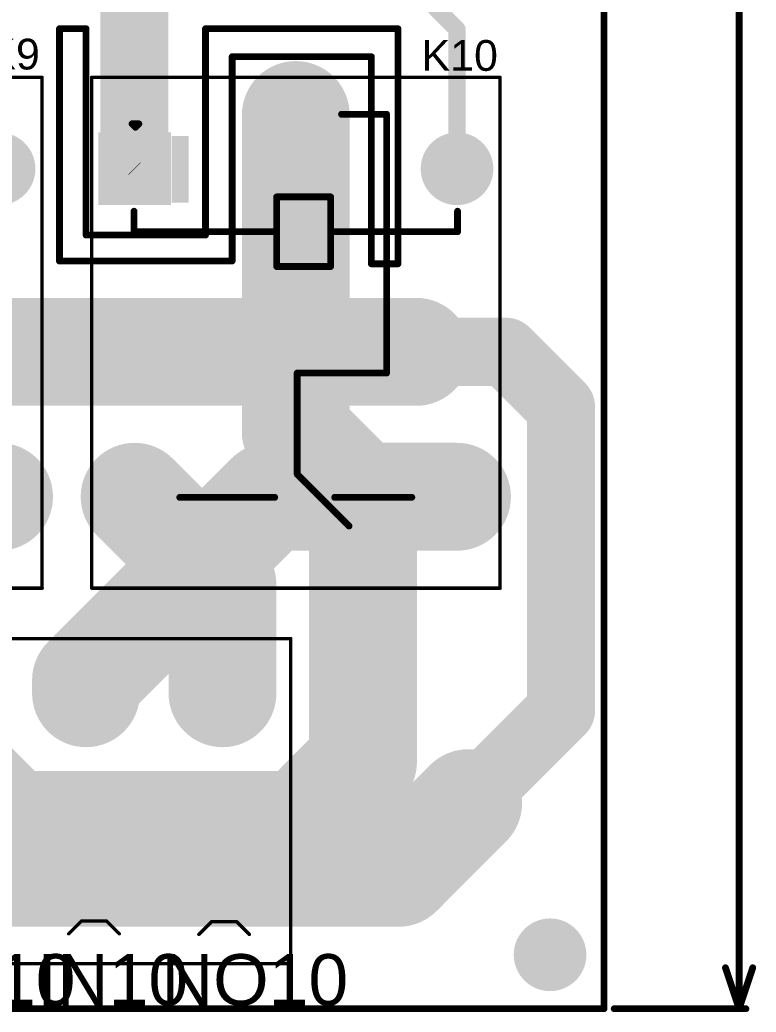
# Model space of a CAD drawing. Header units: millimetres. Extents: x -0.08 to 7.12, y -0.08 to 3.98.
# Drawn here: x 6.008 to 7.087, y -0.084 to 1.369 of the extents above; entities that cross this region are included whole.
import ezdxf

# ---------------------------------------------------------------- set-up
doc = ezdxf.new("R2010")
doc.units = ezdxf.units.MM
doc.header["$MEASUREMENT"] = 0
for name, color, linetype in [('BottomLayer', 5, 'Continuous'), ('BottomSolder', 6, 'Continuous'), ('Mechanical1', 6, 'Continuous'), ('Mechanical2', 216, 'Continuous'), ('MultiLayer', 9, 'Continuous'), ('PadHoleLayer', 156, 'Continuous'), ('TopLayer', 1, 'Continuous'), ('TopOverlay', 2, 'Continuous'), ('TopSolder', 216, 'Continuous')]:
    doc.layers.add(name, color=color, linetype=linetype)
doc.styles.add('Arial', font='', dxfattribs={"height": 0.2})
doc.styles.get('Arial').set_extended_font_data('Arial')

# ---------------------------------------------------------------- blocks, each defined once
blk = doc.blocks.new('WJ2EDGR_5_08_3P__7')
at = {"layer": 'BottomLayer'}
blk.add_hatch(color=5, dxfattribs=at).paths.add_polyline_path([(-0.06299215, 0.06299215), (0.06299215, 0.06299215), (0.06299215, -0.06299215), (-0.06299215, -0.06299215)])
h = blk.add_hatch(color=5, dxfattribs=at)
edge = h.paths.add_edge_path()
edge.add_arc((0.2, 0), 0.0629921, 0, 360)
h = blk.add_hatch(color=5, dxfattribs=at)
edge = h.paths.add_edge_path()
edge.add_arc((0.4, 0), 0.0629921, 0, 360)
at = {"layer": 'BottomSolder'}
blk.add_hatch(color=6, dxfattribs=at).paths.add_polyline_path([(-0.06699215, 0.06699215), (0.06699215, 0.06699215), (0.06699215, -0.06699215), (-0.06699215, -0.06699215)])
h = blk.add_hatch(color=6, dxfattribs=at)
edge = h.paths.add_edge_path()
edge.add_arc((0.2, 0), 0.0669921, 0, 360)
h = blk.add_hatch(color=6, dxfattribs=at)
edge = h.paths.add_edge_path()
edge.add_arc((0.4, 0), 0.0669921, 0, 360)
at = {"layer": 'MultiLayer'}
blk.add_hatch(color=9, dxfattribs=at).paths.add_polyline_path([(-0.06299215, 0.06299215), (0.06299215, 0.06299215), (0.06299215, -0.06299215), (-0.06299215, -0.06299215)])
h = blk.add_hatch(color=9, dxfattribs=at)
edge = h.paths.add_edge_path()
edge.add_arc((0.2, 0), 0.0629921, 0, 360)
h = blk.add_hatch(color=9, dxfattribs=at)
edge = h.paths.add_edge_path()
edge.add_arc((0.4, 0), 0.0629921, 0, 360)
at = {"layer": 'PadHoleLayer'}
h = blk.add_hatch(color=156, dxfattribs=at)
edge = h.paths.add_edge_path()
edge.add_arc((0, 0), 0.031496, 0, 360)
h = blk.add_hatch(color=156, dxfattribs=at)
edge = h.paths.add_edge_path()
edge.add_arc((0.2, 0), 0.031496, 0, 360)
h = blk.add_hatch(color=156, dxfattribs=at)
edge = h.paths.add_edge_path()
edge.add_arc((0.4, 0), 0.031496, 0, 360)
at = {"layer": 'TopLayer'}
blk.add_hatch(color=1, dxfattribs=at).paths.add_polyline_path([(-0.06299215, 0.06299215), (0.06299215, 0.06299215), (0.06299215, -0.06299215), (-0.06299215, -0.06299215)])
h = blk.add_hatch(color=1, dxfattribs=at)
edge = h.paths.add_edge_path()
edge.add_arc((0.2, 0), 0.0629921, 0, 360)
h = blk.add_hatch(color=1, dxfattribs=at)
edge = h.paths.add_edge_path()
edge.add_arc((0.4, 0), 0.0629921, 0, 360)
at = {"layer": 'TopSolder'}
blk.add_hatch(color=216, dxfattribs=at).paths.add_polyline_path([(-0.06699215, 0.06699215), (0.06699215, 0.06699215), (0.06699215, -0.06699215), (-0.06699215, -0.06699215)])
h = blk.add_hatch(color=216, dxfattribs=at)
edge = h.paths.add_edge_path()
edge.add_arc((0.2, 0), 0.0669921, 0, 360)
h = blk.add_hatch(color=216, dxfattribs=at)
edge = h.paths.add_edge_path()
edge.add_arc((0.4, 0), 0.0669921, 0, 360)
at = {"layer": 'TopOverlay', "const_width": 0.005}
for points in [[(-0.1, 0.0799999), (0.5, 0.08)], [(-0.1, -0.396), (-0.1, 0.08)], [(0.5, -0.396), (0.5, 0.08)], [(-0.0283274, -0.3532004), (-0.0095597, -0.3344327)], [(-0.0095597, -0.3344327), (0.0269877, -0.3344327)], [(0.0269877, -0.3344327), (0.0457554, -0.3532004)], [(0.1746726, -0.3522004), (0.1934403, -0.3334327)], [(0.1934403, -0.3334327), (0.2299877, -0.3334327)], [(0.2299877, -0.3334327), (0.2487554, -0.3522004)], [(0.3653734, -0.3532004), (0.3841411, -0.3344327)], [(0.3841411, -0.3344327), (0.4206885, -0.3344327)], [(0.4206885, -0.3344327), (0.4394562, -0.3532004)], [(-0.1, -0.3960001), (0.5, -0.396)]]:
    blk.add_lwpolyline(points, dxfattribs=at)
at = {"layer": 'TopOverlay', "const_width": 0.0025}
for points in [[(-0.10125, 0.08, 1), (-0.09875, 0.08, 1)], [(-0.10125, 0.0799999, 1), (-0.09875, 0.0799999, 1)], [(0.49875, 0.08, 1), (0.50125, 0.08, 1)], [(0.49875, 0.08, 1), (0.50125, 0.08, 1)], [(-0.0108097, -0.3344327, 1), (-0.0083097, -0.3344327, 1)], [(-0.0108097, -0.3344327, 1), (-0.0083097, -0.3344327, 1)], [(0.0257377, -0.3344327, 1), (0.0282377, -0.3344327, 1)], [(0.0257377, -0.3344327, 1), (0.0282377, -0.3344327, 1)], [(0.1921903, -0.3334327, 1), (0.1946903, -0.3334327, 1)], [(0.1921903, -0.3334327, 1), (0.1946903, -0.3334327, 1)], [(0.2287377, -0.3334327, 1), (0.2312377, -0.3334327, 1)], [(0.2287377, -0.3334327, 1), (0.2312377, -0.3334327, 1)], [(0.3828911, -0.3344327, 1), (0.3853911, -0.3344327, 1)], [(0.3828911, -0.3344327, 1), (0.3853911, -0.3344327, 1)], [(0.4194385, -0.3344327, 1), (0.4219385, -0.3344327, 1)], [(0.4194385, -0.3344327, 1), (0.4219385, -0.3344327, 1)], [(-0.0295774, -0.3532004, 1), (-0.0270774, -0.3532004, 1)], [(0.0445054, -0.3532004, 1), (0.0470054, -0.3532004, 1)], [(0.1734226, -0.3522004, 1), (0.1759226, -0.3522004, 1)], [(0.2475054, -0.3522004, 1), (0.2500054, -0.3522004, 1)], [(0.3641234, -0.3532004, 1), (0.3666234, -0.3532004, 1)], [(0.4382062, -0.3532004, 1), (0.4407062, -0.3532004, 1)], [(-0.10125, -0.396, 1), (-0.09875, -0.396, 1)], [(-0.10125, -0.3960001, 1), (-0.09875, -0.3960001, 1)], [(0.49875, -0.396, 1), (0.50125, -0.396, 1)], [(0.49875, -0.396, 1), (0.50125, -0.396, 1)]]:
    blk.add_lwpolyline(points, format="xyb", close=True, dxfattribs=at)
blk = doc.blocks.new('JQC_3FF_005_1ZS_551__75')
at = {"layer": 'BottomLayer'}
h = blk.add_hatch(color=5, dxfattribs=at)
edge = h.paths.add_edge_path()
edge.add_arc((-0.2401575, 0.2362205), 0.0492126, 0, 360)
h = blk.add_hatch(color=5, dxfattribs=at)
edge = h.paths.add_edge_path()
edge.add_arc((0.2401575, 0.2362205), 0.0492126, 0, 360)
h = blk.add_hatch(color=5, dxfattribs=at)
edge = h.paths.add_edge_path()
edge.add_arc((-0.3188977, 0), 0.0492126, 0, 360)
blk.add_hatch(color=5, dxfattribs=at).paths.add_polyline_path([(-0.1909449, -0.1870079), (-0.1909449, -0.2854331), (-0.2893701, -0.2854331), (-0.2893701, -0.1870079)])
h = blk.add_hatch(color=5, dxfattribs=at)
edge = h.paths.add_edge_path()
edge.add_arc((0.2401575, -0.2362205), 0.0492126, 0, 360)
at = {"layer": 'BottomSolder'}
h = blk.add_hatch(color=6, dxfattribs=at)
edge = h.paths.add_edge_path()
edge.add_arc((-0.2401575, 0.2362205), 0.0532126, 0, 360)
h = blk.add_hatch(color=6, dxfattribs=at)
edge = h.paths.add_edge_path()
edge.add_arc((0.2401575, 0.2362205), 0.0532126, 0, 360)
h = blk.add_hatch(color=6, dxfattribs=at)
edge = h.paths.add_edge_path()
edge.add_arc((-0.3188977, 0), 0.0532126, 0, 360)
blk.add_hatch(color=6, dxfattribs=at).paths.add_polyline_path([(-0.1869449, -0.1830079), (-0.1869449, -0.2894331), (-0.2933701, -0.2894331), (-0.2933701, -0.1830079)])
h = blk.add_hatch(color=6, dxfattribs=at)
edge = h.paths.add_edge_path()
edge.add_arc((0.2401575, -0.2362205), 0.0532126, 0, 360)
at = {"layer": 'MultiLayer'}
h = blk.add_hatch(color=9, dxfattribs=at)
edge = h.paths.add_edge_path()
edge.add_arc((-0.2401575, 0.2362205), 0.0492126, 0, 360)
h = blk.add_hatch(color=9, dxfattribs=at)
edge = h.paths.add_edge_path()
edge.add_arc((0.2401575, 0.2362205), 0.0492126, 0, 360)
h = blk.add_hatch(color=9, dxfattribs=at)
edge = h.paths.add_edge_path()
edge.add_arc((-0.3188977, 0), 0.0492126, 0, 360)
blk.add_hatch(color=9, dxfattribs=at).paths.add_polyline_path([(-0.1909449, -0.1870079), (-0.1909449, -0.2854331), (-0.2893701, -0.2854331), (-0.2893701, -0.1870079)])
h = blk.add_hatch(color=9, dxfattribs=at)
edge = h.paths.add_edge_path()
edge.add_arc((0.2401575, -0.2362205), 0.0492126, 0, 360)
at = {"layer": 'PadHoleLayer'}
h = blk.add_hatch(color=156, dxfattribs=at)
edge = h.paths.add_edge_path()
edge.add_arc((-0.2401575, 0.2362205), 0.0259842, 0, 360)
h = blk.add_hatch(color=156, dxfattribs=at)
edge = h.paths.add_edge_path()
edge.add_arc((0.2401575, 0.2362205), 0.0259842, 0, 360)
h = blk.add_hatch(color=156, dxfattribs=at)
edge = h.paths.add_edge_path()
edge.add_arc((-0.3188977, 0), 0.0259842, 0, 360)
h = blk.add_hatch(color=156, dxfattribs=at)
edge = h.paths.add_edge_path()
edge.add_arc((-0.2401575, -0.2362205), 0.0259842, 0, 360)
h = blk.add_hatch(color=156, dxfattribs=at)
edge = h.paths.add_edge_path()
edge.add_arc((0.2401575, -0.2362205), 0.0259842, 0, 360)
at = {"layer": 'TopLayer'}
h = blk.add_hatch(color=1, dxfattribs=at)
edge = h.paths.add_edge_path()
edge.add_arc((-0.2401575, 0.2362205), 0.0492126, 0, 360)
h = blk.add_hatch(color=1, dxfattribs=at)
edge = h.paths.add_edge_path()
edge.add_arc((0.2401575, 0.2362205), 0.0492126, 0, 360)
h = blk.add_hatch(color=1, dxfattribs=at)
edge = h.paths.add_edge_path()
edge.add_arc((-0.3188977, 0), 0.0492126, 0, 360)
blk.add_hatch(color=1, dxfattribs=at).paths.add_polyline_path([(-0.1909449, -0.1870079), (-0.1909449, -0.2854331), (-0.2893701, -0.2854331), (-0.2893701, -0.1870079)])
h = blk.add_hatch(color=1, dxfattribs=at)
edge = h.paths.add_edge_path()
edge.add_arc((0.2401575, -0.2362205), 0.0492126, 0, 360)
at = {"layer": 'TopOverlay'}
blk.add_hatch(color=2, dxfattribs=at).paths.add_polyline_path([(-0.1903842, -0.1820398), (-0.1903842, -0.1570398), (-0.2883842, -0.1570398), (-0.2883842, -0.1820398)])
at = {"layer": 'TopSolder'}
h = blk.add_hatch(color=216, dxfattribs=at)
edge = h.paths.add_edge_path()
edge.add_arc((-0.2401575, 0.2362205), 0.0532126, 0, 360)
h = blk.add_hatch(color=216, dxfattribs=at)
edge = h.paths.add_edge_path()
edge.add_arc((0.2401575, 0.2362205), 0.0532126, 0, 360)
h = blk.add_hatch(color=216, dxfattribs=at)
edge = h.paths.add_edge_path()
edge.add_arc((-0.3188977, 0), 0.0532126, 0, 360)
blk.add_hatch(color=216, dxfattribs=at).paths.add_polyline_path([(-0.1869449, -0.1830079), (-0.1869449, -0.2894331), (-0.2933701, -0.2894331), (-0.2933701, -0.1830079)])
h = blk.add_hatch(color=216, dxfattribs=at)
edge = h.paths.add_edge_path()
edge.add_arc((0.2401575, -0.2362205), 0.0532126, 0, 360)
at = {"layer": 'TopOverlay'}
for points, const_width in [([(-0.3740158, -0.2992126), (-0.3740158, 0.2992126)], 0.005), ([(0.3740157, 0.2992126), (-0.3740158, 0.2992126)], 0.005), ([(0.3740157, -0.2990157), (0.3740157, 0.2994095)], 0.005), ([(-0.148, 0.237), (-0.178, 0.237)], 0.01), ([(-0.148, 0.051), (-0.148, 0.237)], 0.01), ([(0.241, 0.057), (0.241, 0.17)], 0.01), ([(-0.32, 0.067), (-0.32, 0.133)], 0.01), ([(0.059, 0.133), (-0.32, 0.133)], 0.01), ([(0.059, 0.002), (0.059, 0.133)], 0.01), ([(0.207, 0.002), (0.283, 0.078)], 0.01), ([(-0.148, 0.051), (-0.199, 0.051)], 0.01), ([(-0.199, -0.028), (-0.199, 0.051)], 0.01), ([(-0.097, 0.051), (-0.148, 0.051)], 0.01), ([(-0.097, -0.028), (-0.097, 0.051)], 0.01), ([(0.207, 0.002), (0.059, 0.002)], 0.01), ([(-0.148, -0.028), (-0.199, -0.028)], 0.01), ([(-0.148, -0.237), (-0.148, -0.028)], 0.01), ([(-0.097, -0.028), (-0.148, -0.028)], 0.01), ([(0.241, -0.17), (0.241, -0.031)], 0.01), ([(-0.301, -0.235), (-0.306, -0.23)], 0.01), ([(-0.306, -0.24), (-0.306, -0.23)], 0.01), ([(-0.306, -0.24), (-0.301, -0.235)], 0.01), ([(-0.148, -0.237), (-0.178, -0.237)], 0.01), ([(-0.148, -0.237), (-0.178, -0.237)], 0.01), ([(0.3740157, -0.2990157), (-0.3740158, -0.2990157)], 0.005)]:
    blk.add_lwpolyline(points, dxfattribs=dict(at, const_width=const_width))
for points, const_width in [([(-0.3752658, 0.2992126, 1), (-0.3727658, 0.2992126, 1)], 0.0025), ([(-0.3752658, 0.2992126, 1), (-0.3727658, 0.2992126, 1)], 0.0025), ([(0.3727657, 0.2994095, 1), (0.3752657, 0.2994095, 1)], 0.0025), ([(0.3727657, 0.2992126, 1), (0.3752657, 0.2992126, 1)], 0.0025), ([(-0.1805, 0.237, 1), (-0.1755, 0.237, 1)], 0.005), ([(-0.1505, 0.237, 1), (-0.1455, 0.237, 1)], 0.005), ([(-0.1505, 0.237, 1), (-0.1455, 0.237, 1)], 0.005), ([(0.2385, 0.17, 1), (0.2435, 0.17, 1)], 0.005), ([(-0.3225, 0.133, 1), (-0.3175, 0.133, 1)], 0.005), ([(-0.3225, 0.133, 1), (-0.3175, 0.133, 1)], 0.005), ([(0.0565, 0.133, 1), (0.0615, 0.133, 1)], 0.005), ([(0.0565, 0.133, 1), (0.0615, 0.133, 1)], 0.005), ([(0.2805, 0.078, 1), (0.2855, 0.078, 1)], 0.005), ([(-0.3225, 0.067, 1), (-0.3175, 0.067, 1)], 0.005), ([(0.2385, 0.057, 1), (0.2435, 0.057, 1)], 0.005), ([(-0.2015, 0.051, 1), (-0.1965, 0.051, 1)], 0.005), ([(-0.2015, 0.051, 1), (-0.1965, 0.051, 1)], 0.005), ([(-0.1505, 0.051, 1), (-0.1455, 0.051, 1)], 0.005), ([(-0.1505, 0.051, 1), (-0.1455, 0.051, 1)], 0.005), ([(-0.1505, 0.051, 1), (-0.1455, 0.051, 1)], 0.005), ([(-0.0995, 0.051, 1), (-0.0945, 0.051, 1)], 0.005), ([(-0.0995, 0.051, 1), (-0.0945, 0.051, 1)], 0.005), ([(0.0565, 0.002, 1), (0.0615, 0.002, 1)], 0.005), ([(0.0565, 0.002, 1), (0.0615, 0.002, 1)], 0.005), ([(0.2045, 0.002, 1), (0.2095, 0.002, 1)], 0.005), ([(0.2045, 0.002, 1), (0.2095, 0.002, 1)], 0.005), ([(-0.2015, -0.028, 1), (-0.1965, -0.028, 1)], 0.005), ([(-0.2015, -0.028, 1), (-0.1965, -0.028, 1)], 0.005), ([(-0.1505, -0.028, 1), (-0.1455, -0.028, 1)], 0.005), ([(-0.1505, -0.028, 1), (-0.1455, -0.028, 1)], 0.005), ([(-0.1505, -0.028, 1), (-0.1455, -0.028, 1)], 0.005), ([(-0.0995, -0.028, 1), (-0.0945, -0.028, 1)], 0.005), ([(-0.0995, -0.028, 1), (-0.0945, -0.028, 1)], 0.005), ([(0.2385, -0.031, 1), (0.2435, -0.031, 1)], 0.005), ([(0.2385, -0.17, 1), (0.2435, -0.17, 1)], 0.005), ([(-0.3085, -0.23, 1), (-0.3035, -0.23, 1)], 0.005), ([(-0.3085, -0.23, 1), (-0.3035, -0.23, 1)], 0.005), ([(-0.3035, -0.235, 1), (-0.2985, -0.235, 1)], 0.005), ([(-0.3035, -0.235, 1), (-0.2985, -0.235, 1)], 0.005), ([(-0.1805, -0.237, 1), (-0.1755, -0.237, 1)], 0.005), ([(-0.1805, -0.237, 1), (-0.1755, -0.237, 1)], 0.005), ([(-0.1505, -0.237, 1), (-0.1455, -0.237, 1)], 0.005), ([(-0.1505, -0.237, 1), (-0.1455, -0.237, 1)], 0.005), ([(-0.1505, -0.237, 1), (-0.1455, -0.237, 1)], 0.005), ([(-0.3085, -0.24, 1), (-0.3035, -0.24, 1)], 0.005), ([(-0.3085, -0.24, 1), (-0.3035, -0.24, 1)], 0.005), ([(-0.3752658, -0.2990157, 1), (-0.3727658, -0.2990157, 1)], 0.0025), ([(-0.3752658, -0.2992126, 1), (-0.3727658, -0.2992126, 1)], 0.0025), ([(0.3727657, -0.2990157, 1), (0.3752657, -0.2990157, 1)], 0.0025), ([(0.3727657, -0.2990157, 1), (0.3752657, -0.2990157, 1)], 0.0025)]:
    blk.add_lwpolyline(points, format="xyb", close=True, dxfattribs=dict(at, const_width=const_width))
blk = doc.blocks.new('JQC_3FF_005_1ZS_551__76')
at = {"layer": 'BottomLayer'}
h = blk.add_hatch(color=5, dxfattribs=at)
edge = h.paths.add_edge_path()
edge.add_arc((-0.2401575, 0.2362205), 0.0492126, 0, 360)
h = blk.add_hatch(color=5, dxfattribs=at)
edge = h.paths.add_edge_path()
edge.add_arc((0.2401575, 0.2362205), 0.0492126, 0, 360)
h = blk.add_hatch(color=5, dxfattribs=at)
edge = h.paths.add_edge_path()
edge.add_arc((-0.3188977, 0), 0.0492126, 0, 360)
blk.add_hatch(color=5, dxfattribs=at).paths.add_polyline_path([(-0.1909449, -0.1870079), (-0.1909449, -0.2854331), (-0.2893701, -0.2854331), (-0.2893701, -0.1870079)])
h = blk.add_hatch(color=5, dxfattribs=at)
edge = h.paths.add_edge_path()
edge.add_arc((0.2401575, -0.2362205), 0.0492126, 0, 360)
at = {"layer": 'BottomSolder'}
h = blk.add_hatch(color=6, dxfattribs=at)
edge = h.paths.add_edge_path()
edge.add_arc((-0.2401575, 0.2362205), 0.0532126, 0, 360)
h = blk.add_hatch(color=6, dxfattribs=at)
edge = h.paths.add_edge_path()
edge.add_arc((0.2401575, 0.2362205), 0.0532126, 0, 360)
h = blk.add_hatch(color=6, dxfattribs=at)
edge = h.paths.add_edge_path()
edge.add_arc((-0.3188977, 0), 0.0532126, 0, 360)
blk.add_hatch(color=6, dxfattribs=at).paths.add_polyline_path([(-0.1869449, -0.1830079), (-0.1869449, -0.2894331), (-0.2933701, -0.2894331), (-0.2933701, -0.1830079)])
h = blk.add_hatch(color=6, dxfattribs=at)
edge = h.paths.add_edge_path()
edge.add_arc((0.2401575, -0.2362205), 0.0532126, 0, 360)
at = {"layer": 'MultiLayer'}
h = blk.add_hatch(color=9, dxfattribs=at)
edge = h.paths.add_edge_path()
edge.add_arc((-0.2401575, 0.2362205), 0.0492126, 0, 360)
h = blk.add_hatch(color=9, dxfattribs=at)
edge = h.paths.add_edge_path()
edge.add_arc((0.2401575, 0.2362205), 0.0492126, 0, 360)
h = blk.add_hatch(color=9, dxfattribs=at)
edge = h.paths.add_edge_path()
edge.add_arc((-0.3188977, 0), 0.0492126, 0, 360)
blk.add_hatch(color=9, dxfattribs=at).paths.add_polyline_path([(-0.1909449, -0.1870079), (-0.1909449, -0.2854331), (-0.2893701, -0.2854331), (-0.2893701, -0.1870079)])
h = blk.add_hatch(color=9, dxfattribs=at)
edge = h.paths.add_edge_path()
edge.add_arc((0.2401575, -0.2362205), 0.0492126, 0, 360)
at = {"layer": 'PadHoleLayer'}
h = blk.add_hatch(color=156, dxfattribs=at)
edge = h.paths.add_edge_path()
edge.add_arc((-0.2401575, 0.2362205), 0.0259842, 0, 360)
h = blk.add_hatch(color=156, dxfattribs=at)
edge = h.paths.add_edge_path()
edge.add_arc((0.2401575, 0.2362205), 0.0259842, 0, 360)
h = blk.add_hatch(color=156, dxfattribs=at)
edge = h.paths.add_edge_path()
edge.add_arc((-0.3188977, 0), 0.0259842, 0, 360)
h = blk.add_hatch(color=156, dxfattribs=at)
edge = h.paths.add_edge_path()
edge.add_arc((-0.2401575, -0.2362205), 0.0259842, 0, 360)
h = blk.add_hatch(color=156, dxfattribs=at)
edge = h.paths.add_edge_path()
edge.add_arc((0.2401575, -0.2362205), 0.0259842, 0, 360)
at = {"layer": 'TopLayer'}
h = blk.add_hatch(color=1, dxfattribs=at)
edge = h.paths.add_edge_path()
edge.add_arc((-0.2401575, 0.2362205), 0.0492126, 0, 360)
h = blk.add_hatch(color=1, dxfattribs=at)
edge = h.paths.add_edge_path()
edge.add_arc((0.2401575, 0.2362205), 0.0492126, 0, 360)
h = blk.add_hatch(color=1, dxfattribs=at)
edge = h.paths.add_edge_path()
edge.add_arc((-0.3188977, 0), 0.0492126, 0, 360)
blk.add_hatch(color=1, dxfattribs=at).paths.add_polyline_path([(-0.1909449, -0.1870079), (-0.1909449, -0.2854331), (-0.2893701, -0.2854331), (-0.2893701, -0.1870079)])
h = blk.add_hatch(color=1, dxfattribs=at)
edge = h.paths.add_edge_path()
edge.add_arc((0.2401575, -0.2362205), 0.0492126, 0, 360)
at = {"layer": 'TopOverlay'}
blk.add_hatch(color=2, dxfattribs=at).paths.add_polyline_path([(-0.1903788, -0.1820628), (-0.1903788, -0.1570628), (-0.2883788, -0.1570628), (-0.2883788, -0.1820628)])
at = {"layer": 'TopSolder'}
h = blk.add_hatch(color=216, dxfattribs=at)
edge = h.paths.add_edge_path()
edge.add_arc((-0.2401575, 0.2362205), 0.0532126, 0, 360)
h = blk.add_hatch(color=216, dxfattribs=at)
edge = h.paths.add_edge_path()
edge.add_arc((0.2401575, 0.2362205), 0.0532126, 0, 360)
h = blk.add_hatch(color=216, dxfattribs=at)
edge = h.paths.add_edge_path()
edge.add_arc((-0.3188977, 0), 0.0532126, 0, 360)
blk.add_hatch(color=216, dxfattribs=at).paths.add_polyline_path([(-0.1869449, -0.1830079), (-0.1869449, -0.2894331), (-0.2933701, -0.2894331), (-0.2933701, -0.1830079)])
h = blk.add_hatch(color=216, dxfattribs=at)
edge = h.paths.add_edge_path()
edge.add_arc((0.2401575, -0.2362205), 0.0532126, 0, 360)
at = {"layer": 'TopOverlay'}
for points, const_width in [([(0.3740157, 0.2992126), (-0.3740158, 0.2992126)], 0.005), ([(-0.3740158, -0.2992126), (-0.3740158, 0.2992126)], 0.005), ([(0.3740157, -0.2990157), (0.3740157, 0.2994095)], 0.005), ([(-0.148, 0.237), (-0.178, 0.237)], 0.01), ([(-0.148, 0.051), (-0.148, 0.237)], 0.01), ([(0.241, 0.057), (0.241, 0.17)], 0.01), ([(0.059, 0.133), (-0.32, 0.133)], 0.01), ([(-0.32, 0.067), (-0.32, 0.133)], 0.01), ([(0.059, 0.002), (0.059, 0.133)], 0.01), ([(0.207, 0.002), (0.283, 0.078)], 0.01), ([(-0.199, -0.028), (-0.199, 0.051)], 0.01), ([(-0.148, 0.051), (-0.199, 0.051)], 0.01), ([(-0.097, 0.051), (-0.148, 0.051)], 0.01), ([(-0.097, -0.028), (-0.097, 0.051)], 0.01), ([(0.207, 0.002), (0.059, 0.002)], 0.01), ([(-0.148, -0.028), (-0.199, -0.028)], 0.01), ([(-0.097, -0.028), (-0.148, -0.028)], 0.01), ([(-0.148, -0.237), (-0.148, -0.028)], 0.01), ([(0.241, -0.17), (0.241, -0.031)], 0.01), ([(-0.306, -0.24), (-0.306, -0.23)], 0.01), ([(-0.301, -0.235), (-0.306, -0.23)], 0.01), ([(-0.306, -0.24), (-0.301, -0.235)], 0.01), ([(-0.148, -0.237), (-0.178, -0.237)], 0.01), ([(-0.148, -0.237), (-0.178, -0.237)], 0.01), ([(0.3740157, -0.2990157), (-0.3740158, -0.2990157)], 0.005)]:
    blk.add_lwpolyline(points, dxfattribs=dict(at, const_width=const_width))
for points, const_width in [([(-0.3752658, 0.2992126, 1), (-0.3727658, 0.2992126, 1)], 0.0025), ([(-0.3752658, 0.2992126, 1), (-0.3727658, 0.2992126, 1)], 0.0025), ([(0.3727657, 0.2994095, 1), (0.3752657, 0.2994095, 1)], 0.0025), ([(0.3727657, 0.2992126, 1), (0.3752657, 0.2992126, 1)], 0.0025), ([(-0.1805, 0.237, 1), (-0.1755, 0.237, 1)], 0.005), ([(-0.1505, 0.237, 1), (-0.1455, 0.237, 1)], 0.005), ([(-0.1505, 0.237, 1), (-0.1455, 0.237, 1)], 0.005), ([(0.2385, 0.17, 1), (0.2435, 0.17, 1)], 0.005), ([(-0.3225, 0.133, 1), (-0.3175, 0.133, 1)], 0.005), ([(-0.3225, 0.133, 1), (-0.3175, 0.133, 1)], 0.005), ([(0.0565, 0.133, 1), (0.0615, 0.133, 1)], 0.005), ([(0.0565, 0.133, 1), (0.0615, 0.133, 1)], 0.005), ([(0.2805, 0.078, 1), (0.2855, 0.078, 1)], 0.005), ([(-0.3225, 0.067, 1), (-0.3175, 0.067, 1)], 0.005), ([(0.2385, 0.057, 1), (0.2435, 0.057, 1)], 0.005), ([(-0.2015, 0.051, 1), (-0.1965, 0.051, 1)], 0.005), ([(-0.2015, 0.051, 1), (-0.1965, 0.051, 1)], 0.005), ([(-0.1505, 0.051, 1), (-0.1455, 0.051, 1)], 0.005), ([(-0.1505, 0.051, 1), (-0.1455, 0.051, 1)], 0.005), ([(-0.1505, 0.051, 1), (-0.1455, 0.051, 1)], 0.005), ([(-0.0995, 0.051, 1), (-0.0945, 0.051, 1)], 0.005), ([(-0.0995, 0.051, 1), (-0.0945, 0.051, 1)], 0.005), ([(0.0565, 0.002, 1), (0.0615, 0.002, 1)], 0.005), ([(0.0565, 0.002, 1), (0.0615, 0.002, 1)], 0.005), ([(0.2045, 0.002, 1), (0.2095, 0.002, 1)], 0.005), ([(0.2045, 0.002, 1), (0.2095, 0.002, 1)], 0.005), ([(-0.2015, -0.028, 1), (-0.1965, -0.028, 1)], 0.005), ([(-0.2015, -0.028, 1), (-0.1965, -0.028, 1)], 0.005), ([(-0.1505, -0.028, 1), (-0.1455, -0.028, 1)], 0.005), ([(-0.1505, -0.028, 1), (-0.1455, -0.028, 1)], 0.005), ([(-0.1505, -0.028, 1), (-0.1455, -0.028, 1)], 0.005), ([(-0.0995, -0.028, 1), (-0.0945, -0.028, 1)], 0.005), ([(-0.0995, -0.028, 1), (-0.0945, -0.028, 1)], 0.005), ([(0.2385, -0.031, 1), (0.2435, -0.031, 1)], 0.005), ([(0.2385, -0.17, 1), (0.2435, -0.17, 1)], 0.005), ([(-0.3085, -0.23, 1), (-0.3035, -0.23, 1)], 0.005), ([(-0.3085, -0.23, 1), (-0.3035, -0.23, 1)], 0.005), ([(-0.3035, -0.235, 1), (-0.2985, -0.235, 1)], 0.005), ([(-0.3035, -0.235, 1), (-0.2985, -0.235, 1)], 0.005), ([(-0.1805, -0.237, 1), (-0.1755, -0.237, 1)], 0.005), ([(-0.1805, -0.237, 1), (-0.1755, -0.237, 1)], 0.005), ([(-0.1505, -0.237, 1), (-0.1455, -0.237, 1)], 0.005), ([(-0.1505, -0.237, 1), (-0.1455, -0.237, 1)], 0.005), ([(-0.1505, -0.237, 1), (-0.1455, -0.237, 1)], 0.005), ([(-0.3085, -0.24, 1), (-0.3035, -0.24, 1)], 0.005), ([(-0.3085, -0.24, 1), (-0.3035, -0.24, 1)], 0.005), ([(-0.3752658, -0.2990157, 1), (-0.3727658, -0.2990157, 1)], 0.0025), ([(-0.3752658, -0.2992126, 1), (-0.3727658, -0.2992126, 1)], 0.0025), ([(0.3727657, -0.2990157, 1), (0.3752657, -0.2990157, 1)], 0.0025), ([(0.3727657, -0.2990157, 1), (0.3752657, -0.2990157, 1)], 0.0025)]:
    blk.add_lwpolyline(points, format="xyb", close=True, dxfattribs=dict(at, const_width=const_width))

msp = doc.modelspace()

# ---------------------------------------------------------------- hatches: boundary and pattern name
at = {"layer": 'BottomLayer'}
h = msp.add_hatch(color=5, dxfattribs=at)
edge = h.paths.add_edge_path()
edge.add_arc((6.785, 0), 0.0492126, 0, 360)
at = {"layer": 'BottomSolder'}
h = msp.add_hatch(color=6, dxfattribs=at)
edge = h.paths.add_edge_path()
edge.add_arc((6.785, 0), 0.0532126, 0, 360)
at = {"layer": 'MultiLayer'}
h = msp.add_hatch(color=9, dxfattribs=at)
edge = h.paths.add_edge_path()
edge.add_arc((6.785, 0), 0.0492126, 0, 360)
at = {"layer": 'PadHoleLayer'}
h = msp.add_hatch(color=156, dxfattribs=at)
edge = h.paths.add_edge_path()
edge.add_arc((6.785, 0), 0.0413386, 0, 360)
at = {"layer": 'TopLayer'}
h = msp.add_hatch(color=1, dxfattribs=at)
edge = h.paths.add_edge_path()
edge.add_arc((6.785, 0), 0.0492126, 0, 360)
at = {"layer": 'TopSolder'}
h = msp.add_hatch(color=216, dxfattribs=at)
edge = h.paths.add_edge_path()
edge.add_arc((6.785, 0), 0.0532126, 0, 360)

# ---------------------------------------------------------------- linework, layer by layer
at = {"layer": 'BottomLayer'}
for points, const_width in [([(6.1654917, 1.8385083), (6.6486801, 1.3553199)], 0.025), ([(6.6486801, 1.1510552), (6.6486801, 1.3553199)], 0.025), ([(5.8240001, 0.883), (6.589, 0.883)], 0.158), ([(6.589, 0.883), (6.72, 0.883)], 0.1), ([(6.72, 0.883), (6.801, 0.802)], 0.1), ([(6.801, 0.358), (6.801, 0.802)], 0.1), ([(5.7845283, 0.6707402), (5.9776636, 0.6707402)], 0.158), ([(6.1049997, 0.4019997), (6.3737402, 0.6707402)], 0.158), ([(6.3737402, 0.6707402), (6.6486801, 0.6707402)], 0.158), ([(6.1049997, 0.383), (6.1049997, 0.4019997)], 0.158), ([(6.665, 0.222), (6.801, 0.358)], 0.1), ([(6.563, 0.12), (6.665, 0.222)], 0.158), ([(5.402, 0.12), (6.563, 0.12)], 0.158)]:
    msp.add_lwpolyline(points, dxfattribs=dict(at, const_width=const_width))
for points, const_width in [([(6.6424301, 1.3553199, 1), (6.6549301, 1.3553199, 1)], 0.0125), ([(6.6424301, 1.3553199, 1), (6.6549301, 1.3553199, 1)], 0.0125), ([(6.6424301, 1.1510552, 1), (6.6549301, 1.1510552, 1)], 0.0125), ([(6.5495, 0.883, 1), (6.6285, 0.883, 1)], 0.079), ([(6.564, 0.883, 1), (6.614, 0.883, 1)], 0.05), ([(6.695, 0.883, 1), (6.745, 0.883, 1)], 0.05), ([(6.695, 0.883, 1), (6.745, 0.883, 1)], 0.05), ([(6.776, 0.802, 1), (6.826, 0.802, 1)], 0.05), ([(6.776, 0.802, 1), (6.826, 0.802, 1)], 0.05), ([(5.9381636, 0.6707402, 1), (6.0171636, 0.6707402, 1)], 0.079), ([(6.3342402, 0.6707402, 1), (6.4132402, 0.6707402, 1)], 0.079), ([(6.3342402, 0.6707402, 1), (6.4132402, 0.6707402, 1)], 0.079), ([(6.6091801, 0.6707402, 1), (6.6881801, 0.6707402, 1)], 0.079), ([(6.0654997, 0.4019997, 1), (6.1444997, 0.4019997, 1)], 0.079), ([(6.0654997, 0.4019997, 1), (6.1444997, 0.4019997, 1)], 0.079), ([(6.0654997, 0.383, 1), (6.1444997, 0.383, 1)], 0.079), ([(6.776, 0.358, 1), (6.826, 0.358, 1)], 0.05), ([(6.776, 0.358, 1), (6.826, 0.358, 1)], 0.05), ([(6.6255, 0.222, 1), (6.7045, 0.222, 1)], 0.079), ([(6.64, 0.222, 1), (6.69, 0.222, 1)], 0.05), ([(6.5235, 0.12, 1), (6.6025, 0.12, 1)], 0.079), ([(6.5235, 0.12, 1), (6.6025, 0.12, 1)], 0.079)]:
    msp.add_lwpolyline(points, format="xyb", close=True, dxfattribs=dict(at, const_width=const_width))
at = {"layer": 'Mechanical1', "const_width": 0.01}
for points in [[(7.062, -0.079), (7.062, 1.5745874)], [(7.042, -0.019), (7.062, -0.079)], [(7.062, -0.079), (7.082, -0.019)], [(6.879, -0.079), (7.072, -0.079)]]:
    msp.add_lwpolyline(points, dxfattribs=at)
at = {"layer": 'Mechanical1', "const_width": 0.005}
for points in [[(7.0395, -0.019, 1), (7.0445, -0.019, 1)], [(7.0795, -0.019, 1), (7.0845, -0.019, 1)], [(6.8765, -0.079, 1), (6.8815, -0.079, 1)], [(7.0595, -0.079, 1), (7.0645, -0.079, 1)], [(7.0595, -0.079, 1), (7.0645, -0.079, 1)], [(7.0595, -0.079, 1), (7.0645, -0.079, 1)], [(7.0695, -0.079, 1), (7.0745, -0.079, 1)]]:
    msp.add_lwpolyline(points, format="xyb", close=True, dxfattribs=at)
at = {"layer": 'Mechanical2', "const_width": 0.01}
for points in [[(6.8639997, 3.832), (6.864, -0.079)], [(6.0661485, 1.016), (6.0661485, 1.3561421)], [(6.0661485, 1.3561421), (6.1051485, 1.3561421)], [(6.1051485, 1.055), (6.1051485, 1.3561421)], [(6.2801485, 1.3561421), (6.5621485, 1.3561421)], [(6.2801485, 1.054), (6.2801485, 1.3541421)], [(6.5621485, 1.0118579), (6.5621485, 1.353)], [(6.3191485, 1.3151421), (6.5231485, 1.3151421)], [(6.3191485, 1.016), (6.3191485, 1.3131421)], [(6.5231485, 1.0118579), (6.5231485, 1.315)], [(6.1051485, 1.054), (6.2801485, 1.054)], [(6.0661485, 1.016), (6.3191485, 1.016)], [(6.5231485, 1.0118579), (6.5621485, 1.0118579)], [(-0.079, -0.079), (6.864, -0.079)]]:
    msp.add_lwpolyline(points, dxfattribs=at)
at = {"layer": 'Mechanical2', "const_width": 0.005}
for points in [[(6.0636485, 1.3561421, 1), (6.0686485, 1.3561421, 1)], [(6.0636485, 1.3561421, 1), (6.0686485, 1.3561421, 1)], [(6.1026485, 1.3561421, 1), (6.1076485, 1.3561421, 1)], [(6.1026485, 1.3561421, 1), (6.1076485, 1.3561421, 1)], [(6.2776485, 1.3561421, 1), (6.2826485, 1.3561421, 1)], [(6.2776485, 1.3541421, 1), (6.2826485, 1.3541421, 1)], [(6.5596485, 1.3561421, 1), (6.5646485, 1.3561421, 1)], [(6.5596485, 1.353, 1), (6.5646485, 1.353, 1)], [(6.3166485, 1.3151421, 1), (6.3216485, 1.3151421, 1)], [(6.3166485, 1.3131421, 1), (6.3216485, 1.3131421, 1)], [(6.5206485, 1.3151421, 1), (6.5256485, 1.3151421, 1)], [(6.5206485, 1.315, 1), (6.5256485, 1.315, 1)], [(6.1026485, 1.055, 1), (6.1076485, 1.055, 1)], [(6.1026485, 1.054, 1), (6.1076485, 1.054, 1)], [(6.2776485, 1.054, 1), (6.2826485, 1.054, 1)], [(6.2776485, 1.054, 1), (6.2826485, 1.054, 1)], [(6.0636485, 1.016, 1), (6.0686485, 1.016, 1)], [(6.0636485, 1.016, 1), (6.0686485, 1.016, 1)], [(6.3166485, 1.016, 1), (6.3216485, 1.016, 1)], [(6.3166485, 1.016, 1), (6.3216485, 1.016, 1)], [(6.5206485, 1.0118579, 1), (6.5256485, 1.0118579, 1)], [(6.5206485, 1.0118579, 1), (6.5256485, 1.0118579, 1)], [(6.5596485, 1.0118579, 1), (6.5646485, 1.0118579, 1)], [(6.5596485, 1.0118579, 1), (6.5646485, 1.0118579, 1)], [(6.8615, -0.079, 1), (6.8665, -0.079, 1)], [(6.8615, -0.079, 1), (6.8665, -0.079, 1)]]:
    msp.add_lwpolyline(points, format="xyb", close=True, dxfattribs=at)
at = {"layer": 'MultiLayer'}
for p, q in [((6.0661485, 1.016), (6.0661485, 1.3561421)), ((6.0661485, 1.3561421), (6.1051485, 1.3561421)), ((6.1051485, 1.3561421), (6.1051485, 1.054)), ((6.2801485, 1.054), (6.2801485, 1.3561421)), ((6.2801485, 1.3561421), (6.5621485, 1.3561421)), ((6.5621485, 1.3561421), (6.5621485, 1.0118579)), ((6.5231485, 1.3151421), (6.3191485, 1.3151421)), ((6.3191485, 1.3151421), (6.3191485, 1.016)), ((6.5231485, 1.0118579), (6.5231485, 1.3151421)), ((6.1051485, 1.054), (6.2801485, 1.054)), ((6.3191485, 1.016), (6.0661485, 1.016)), ((6.5621485, 1.0118579), (6.5231485, 1.0118579))]:
    msp.add_line(p, q, dxfattribs=at)
at = {"layer": 'TopLayer'}
for points, const_width in [([(6.1758124, 1.1514819), (6.1758124, 1.4764266)], 0.1), ([(6.4124596, 0.7655404), (6.4124596, 1.2297954)], 0.158), ([(6.1762391, 1.1510552), (6.1788124, 1.1536285)], 0.05), ([(6.1758124, 1.1506285), (6.1758124, 1.1514819)], 0.05), ([(6.1733858, 1.1539085), (6.1758124, 1.1514819)], 0.025), ([(6.1758124, 1.1514819), (6.1762391, 1.1510552)], 0.025), ([(6.4124596, 0.7655404), (6.511, 0.667)], 0.158), ([(6.1762392, 0.6707402), (6.3049997, 0.5419797)], 0.158), ([(6.511, 0.2825543), (6.511, 0.667)], 0.158), ([(6.1762391, 0.6707402), (6.1762392, 0.6707402)], 0.135), ([(6.3049997, 0.383), (6.3049997, 0.5419797)], 0.158), ([(5.9049997, 0.2825543), (5.997554, 0.19)], 0.158), ([(6.4184457, 0.19), (6.511, 0.2825543)], 0.158), ([(5.997554, 0.19), (6.4184457, 0.19)], 0.158)]:
    msp.add_lwpolyline(points, dxfattribs=dict(at, const_width=const_width))
for points, const_width in [([(6.3729596, 1.2297954, 1), (6.4519596, 1.2297954, 1)], 0.079), ([(6.1508124, 1.1514819, 1), (6.2008124, 1.1514819, 1)], 0.05), ([(6.1663124, 1.1536285, 1), (6.1913124, 1.1536285, 1)], 0.025), ([(6.1633124, 1.1514819, 1), (6.1883124, 1.1514819, 1)], 0.025), ([(6.1633124, 1.1506285, 1), (6.1883124, 1.1506285, 1)], 0.025), ([(6.1637391, 1.1510552, 1), (6.1887391, 1.1510552, 1)], 0.025), ([(6.1671358, 1.1539085, 1), (6.1796358, 1.1539085, 1)], 0.0125), ([(6.1695624, 1.1514819, 1), (6.1820624, 1.1514819, 1)], 0.0125), ([(6.1695624, 1.1514819, 1), (6.1820624, 1.1514819, 1)], 0.0125), ([(6.1699891, 1.1510552, 1), (6.1824891, 1.1510552, 1)], 0.0125), ([(6.3729596, 0.7655404, 1), (6.4519596, 0.7655404, 1)], 0.079), ([(6.3729596, 0.7655404, 1), (6.4519596, 0.7655404, 1)], 0.079), ([(6.1367392, 0.6707402, 1), (6.2157392, 0.6707402, 1)], 0.079), ([(6.4715, 0.667, 1), (6.5505, 0.667, 1)], 0.079), ([(6.4715, 0.667, 1), (6.5505, 0.667, 1)], 0.079), ([(6.1424891, 0.6707402, 1), (6.2099891, 0.6707402, 1)], 0.0675), ([(6.1424892, 0.6707402, 1), (6.2099892, 0.6707402, 1)], 0.0675), ([(6.2654997, 0.5419797, 1), (6.3444997, 0.5419797, 1)], 0.079), ([(6.2654997, 0.5419797, 1), (6.3444997, 0.5419797, 1)], 0.079), ([(6.2654997, 0.383, 1), (6.3444997, 0.383, 1)], 0.079), ([(6.4715, 0.2825543, 1), (6.5505, 0.2825543, 1)], 0.079), ([(6.4715, 0.2825543, 1), (6.5505, 0.2825543, 1)], 0.079), ([(5.958054, 0.19, 1), (6.037054, 0.19, 1)], 0.079), ([(5.958054, 0.19, 1), (6.037054, 0.19, 1)], 0.079), ([(6.3789457, 0.19, 1), (6.4579457, 0.19, 1)], 0.079), ([(6.3789457, 0.19, 1), (6.4579457, 0.19, 1)], 0.079)]:
    msp.add_lwpolyline(points, format="xyb", close=True, dxfattribs=dict(at, const_width=const_width))

# ---------------------------------------------------------------- block references
at = {"rotation": 270}
for name, p in [('JQC_3FF_005_1ZS_551__76', (5.7414431, 0.9108977)), ('JQC_3FF_005_1ZS_551__75', (6.4124596, 0.9108977))]:
    msp.add_blockref(name, p, dxfattribs=at)
msp.add_blockref('WJ2EDGR_5_08_3P__7', (5.9049997, 0.383))

# ---------------------------------------------------------------- texts
at = {"layer": 'TopOverlay', "style": 'Arial'}
for s, p in [('K9', (5.9605121, 1.2965073)), ('K10', (6.5967682, 1.2945073))]:
    msp.add_text(s, height=0.045, dxfattribs=at).set_placement(p)
for s, p in [('NC10', (5.8217571, -0.0740362)), ('IN10', (6.033424, -0.0740096)), ('NO10', (6.2155913, -0.0740362))]:
    msp.add_text(s, height=0.075, rotation=360, dxfattribs=at).set_placement(p)

doc.saveas('drawing.dxf')
